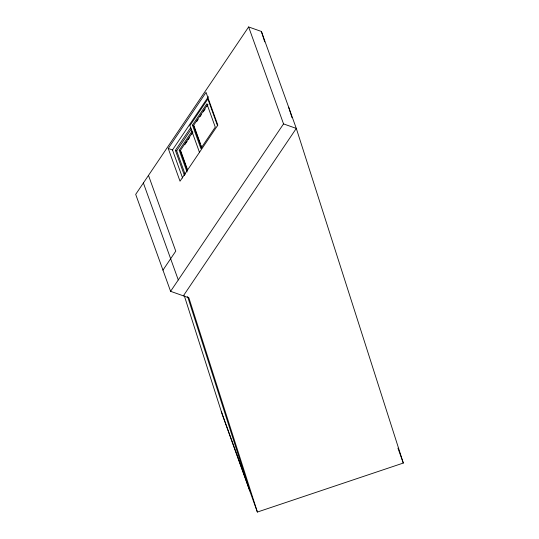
<?xml version="1.0" encoding="UTF-8"?>
<svg xmlns="http://www.w3.org/2000/svg" width="539" height="539" viewBox="0 0 539 539"><rect width="100%" height="100%" fill="white"/><g stroke="black" fill="none" stroke-linecap="round" stroke-linejoin="round"><path stroke-width="0.81" d="M248.634 26.95L135.693 194.37L170.593 291.323L188.859 297.784L257.379 512.05L403.307 463.048L296.302 128.417L261.402 31.471L248.634 26.95L283.541 123.903L296.302 128.417L183.361 295.837M168.235 148.454L206.046 92.405L217.823 125.129L180.019 181.178L168.235 148.454L172.743 150.051M208.431 96.683L172.487 149.957L182.586 178.005M184.446 175.539L175.37 150.334L190.846 127.399M192.443 125.156L206.868 103.778L215.27 127.103L200.845 148.488L192.443 125.156L193.932 125.688L200.373 143.569M207.933 104.155L193.508 125.533L201.626 148.084M191.426 128.882L176.651 150.785L185.16 174.42M196.722 121.544L198.123 119.476M199.982 116.72L201.377 114.652M203.237 111.89L205.103 109.134M206.963 106.372L207.892 104.99M187.046 172.022L179.204 150.253L192.234 130.937M192.834 132.008L180.269 150.63L187.545 170.843M184.884 144.573L187.208 141.124M188.138 139.742L189.533 137.674M191.864 134.224L192.794 132.843M162.96 270.113L175.761 251.14L148.488 175.397M170.593 291.323L283.541 123.903M179.204 150.253L180.693 150.779L187.41 169.441M175.37 150.334L176.792 150.839M397.937 448.125L403.307 463.048M217.54 125.782L207.899 99.001L189.89 125.695L199.531 152.476M200.932 145.126L201.775 147.457M143.374 182.984L178.274 279.936M221.273 411.351L248.546 487.094M257.379 512.05L222.472 415.097L184.338 295.85M288.668 107.214L291.997 117.623M261.402 31.471L264.73 41.887M187.619 296.565L249.739 490.84"/></g></svg>
